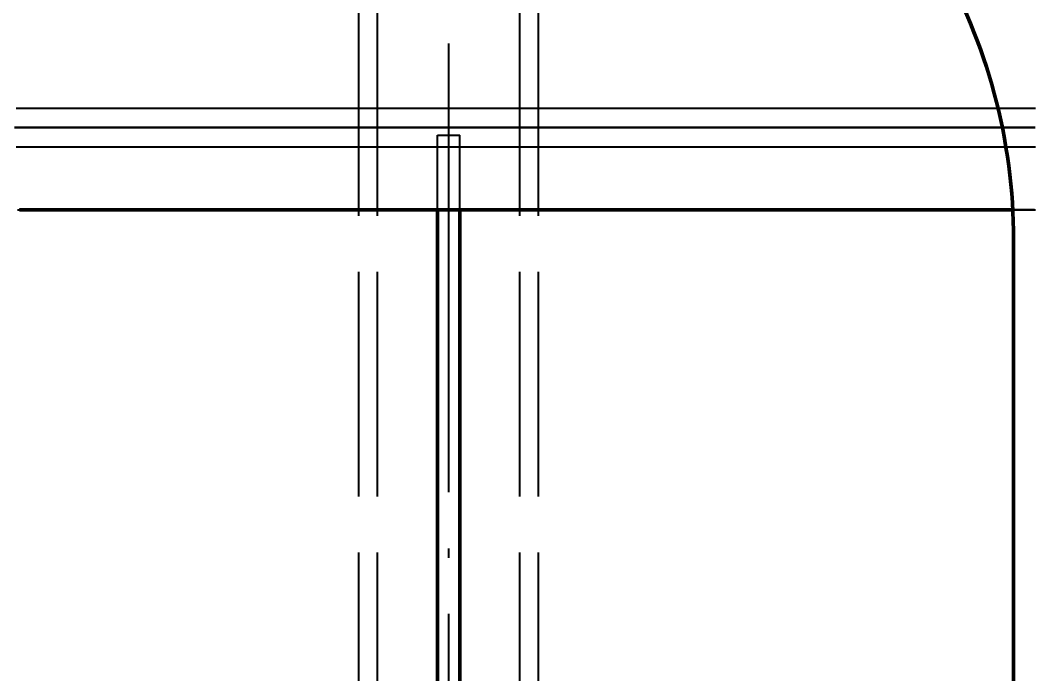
# Model space of a CAD drawing. Header units: millimetres. Extents: x 0 to 594, y 0 to 420.
# Drawn here: x 81.57 to 95.08, y 330.2 to 338.93 of the extents above; entities that cross this region are included whole.
import ezdxf

# ---------------------------------------------------------------- set-up
doc = ezdxf.new("R2010")
doc.units = ezdxf.units.MM
doc.linetypes.add('ISO02-TRAZOS', pattern=[3.75, 3, -0.75])
doc.linetypes.add('ISO04-TRAZO-PUNTO', pattern=[7.625, 6, -0.75, 0.125, -0.75])
for name, color, linetype, lineweight in [('01-VISIBLE', 7, 'CONTINUOUS', 50), ('02-OCULTA', 4, 'ISO02-TRAZOS', 25), ('03-EJE', 1, 'ISO04-TRAZO-PUNTO', 25), ('04-COTA', 3, 'CONTINUOUS', 25)]:
    doc.layers.add(name, color=color, linetype=linetype, lineweight=lineweight)
doc.styles.add('ISO3098', font='isocpeur.ttf')
doc.dimstyles.new('FLAMA-ISO', dxfattribs={"dimtxt": 3.5, "dimasz": 3, "dimexe": 2, "dimexo": 1, "dimgap": 1, "dimtad": 1, "dimdec": 1, "dimtxsty": 'ISO3098', "dimcen": 2.5, "dimclrd": 3, "dimclre": 3, "dimclrt": 3, "dimazin": 3, "dimtfac": 1, "dimtmove": 0, "dimatfit": 3, "dimlwd": 25, "dimlwe": 25})

msp = doc.modelspace()

# ---------------------------------------------------------------- linework, layer by layer
at = {"layer": '01-VISIBLE'}
for p, q in [((87.15, 319.74), (87.15, 336.4)), ((87.45, 319.74), (87.45, 336.4)), ((94.85, 336), (94.85, 319.74))]:
    msp.add_line(p, q, dxfattribs=at)
msp.add_lwpolyline([(81.564, 336.4), (81.614, 336.4), (81.664, 336.4), (81.714, 336.4), (81.764, 336.4), (81.815, 336.4), (81.865, 336.4), (81.915, 336.4), (81.965, 336.4), (82.015, 336.4), (82.065, 336.4), (82.115, 336.4), (82.165, 336.4), (82.215, 336.4), (82.265, 336.4), (82.315, 336.4), (82.366, 336.4), (82.416, 336.4), (82.466, 336.4), (82.516, 336.4), (82.566, 336.4), (82.616, 336.4), (82.666, 336.4), (82.716, 336.4), (82.766, 336.4), (82.816, 336.4), (82.867, 336.4), (82.917, 336.4), (82.967, 336.4), (83.017, 336.4), (83.067, 336.4), (83.117, 336.4), (83.167, 336.4), (83.217, 336.4), (83.267, 336.4), (83.317, 336.4), (83.367, 336.4), (83.418, 336.4), (83.468, 336.4), (83.518, 336.4), (83.568, 336.4), (83.618, 336.4), (83.668, 336.4), (83.718, 336.4), (83.768, 336.4), (83.818, 336.4), (83.868, 336.4), (83.919, 336.4), (83.969, 336.4), (84.019, 336.4), (84.069, 336.4), (84.119, 336.4), (84.169, 336.4), (84.219, 336.4), (84.269, 336.4), (84.319, 336.4), (84.369, 336.4), (84.419, 336.4), (84.47, 336.4), (84.52, 336.4), (84.57, 336.4), (84.62, 336.4), (84.67, 336.4), (84.72, 336.4), (84.77, 336.4), (84.82, 336.4), (84.87, 336.4), (84.92, 336.4), (84.971, 336.4), (85.021, 336.4), (85.071, 336.4), (85.121, 336.4), (85.171, 336.4), (85.221, 336.4), (85.271, 336.4), (85.321, 336.4), (85.371, 336.4), (85.421, 336.4), (85.472, 336.4), (85.522, 336.4), (85.572, 336.4), (85.622, 336.4), (85.672, 336.4), (85.722, 336.4), (85.772, 336.4), (85.822, 336.4), (85.872, 336.4), (85.922, 336.4), (85.972, 336.4), (86.023, 336.4), (86.073, 336.4), (86.123, 336.4), (86.173, 336.4), (86.223, 336.4), (86.273, 336.4), (86.323, 336.4), (86.373, 336.4), (86.423, 336.4), (86.473, 336.4), (86.524, 336.4), (86.574, 336.4), (86.624, 336.4), (86.674, 336.4), (86.724, 336.4), (86.774, 336.4), (86.824, 336.4), (86.874, 336.4), (86.924, 336.4), (86.974, 336.4), (87.024, 336.4), (87.075, 336.4), (87.125, 336.4), (87.175, 336.4), (87.225, 336.4), (87.275, 336.4), (87.325, 336.4), (87.375, 336.4), (87.425, 336.4), (87.475, 336.4), (87.525, 336.4), (87.576, 336.4), (87.626, 336.4), (87.676, 336.4), (87.726, 336.4), (87.776, 336.4), (87.826, 336.4), (87.876, 336.4), (87.926, 336.4), (87.976, 336.4), (88.026, 336.4), (88.076, 336.4), (88.127, 336.4), (88.177, 336.4), (88.227, 336.4), (88.277, 336.4), (88.327, 336.4), (88.377, 336.4), (88.427, 336.4), (88.477, 336.4), (88.527, 336.4), (88.577, 336.4), (88.628, 336.4), (88.678, 336.4), (88.728, 336.4), (88.778, 336.4), (88.828, 336.4), (88.878, 336.4), (88.928, 336.4), (88.978, 336.4), (89.028, 336.4), (89.078, 336.4), (89.128, 336.4), (89.179, 336.4), (89.229, 336.4), (89.279, 336.4), (89.329, 336.4), (89.379, 336.4), (89.429, 336.4), (89.479, 336.4), (89.529, 336.4), (89.579, 336.4), (89.629, 336.4), (89.68, 336.4), (89.73, 336.4), (89.78, 336.4), (89.83, 336.4), (89.88, 336.4), (89.93, 336.4), (89.98, 336.4), (90.03, 336.4), (90.08, 336.4), (90.13, 336.4), (90.181, 336.4), (90.231, 336.4), (90.281, 336.4), (90.331, 336.4), (90.381, 336.4), (90.431, 336.4), (90.481, 336.4), (90.531, 336.4), (90.581, 336.4), (90.631, 336.4), (90.681, 336.4), (90.732, 336.4), (90.782, 336.4), (90.832, 336.4), (90.882, 336.4), (90.932, 336.4), (90.982, 336.4), (91.032, 336.4), (91.082, 336.4), (91.132, 336.4), (91.182, 336.4), (91.233, 336.4), (91.283, 336.4), (91.333, 336.4), (91.383, 336.4), (91.433, 336.4), (91.483, 336.4), (91.533, 336.4), (91.583, 336.4), (91.633, 336.4), (91.683, 336.4), (91.733, 336.4), (91.784, 336.4), (91.834, 336.4), (91.884, 336.4), (91.934, 336.4), (91.984, 336.4), (92.034, 336.4), (92.084, 336.4), (92.134, 336.4), (92.184, 336.4), (92.234, 336.4), (92.285, 336.4), (92.335, 336.4), (92.385, 336.4), (92.435, 336.4), (92.485, 336.4), (92.535, 336.4), (92.585, 336.4), (92.635, 336.4), (92.685, 336.4), (92.735, 336.4), (92.785, 336.4), (92.836, 336.4), (92.886, 336.4), (92.936, 336.4), (92.986, 336.4), (93.036, 336.4), (93.086, 336.4), (93.136, 336.4), (93.186, 336.4), (93.236, 336.4), (93.286, 336.4), (93.337, 336.4), (93.387, 336.4), (93.437, 336.4), (93.487, 336.4), (93.537, 336.4), (93.587, 336.4), (93.637, 336.4), (93.687, 336.4), (93.737, 336.4), (93.787, 336.4), (93.837, 336.4), (93.888, 336.4), (93.938, 336.4), (93.988, 336.4), (94.038, 336.4), (94.088, 336.4), (94.138, 336.4), (94.188, 336.4), (94.238, 336.4), (94.288, 336.4), (94.338, 336.4), (94.389, 336.4), (94.439, 336.4), (94.489, 336.4), (94.539, 336.4), (94.589, 336.4), (94.639, 336.4), (94.689, 336.4), (94.739, 336.4), (94.789, 336.4), (94.839, 336.4)], dxfattribs=at)
msp.add_arc((87.3, 336), 7.55, 0, 30.0438, dxfattribs=at)
at = {"layer": '02-OCULTA'}
for p, q in [((86.1, 276.32), (86.1, 349.747)), ((86.35, 276.32), (86.35, 349.747)), ((88.25, 276.32), (88.25, 349.747)), ((88.5, 276.32), (88.5, 349.747)), ((87.15, 337.4), (87.45, 337.4)), ((87.15, 336.4), (87.15, 337.4)), ((87.45, 336.4), (87.45, 337.4)), ((87.15, 284.256), (87.15, 337.244)), ((87.45, 284.256), (87.45, 337.244))]:
    msp.add_line(p, q, dxfattribs=at)
for points in [[(95.141, 337.756), (95.062, 337.756), (94.982, 337.756), (94.903, 337.756), (94.824, 337.756), (94.745, 337.756), (94.666, 337.756), (94.586, 337.756), (94.507, 337.756), (94.428, 337.756), (94.349, 337.756), (94.27, 337.756), (94.19, 337.756), (94.111, 337.756), (94.032, 337.756), (93.953, 337.756), (93.874, 337.756), (93.794, 337.756), (93.715, 337.756), (93.636, 337.756), (93.557, 337.756), (93.478, 337.756), (93.398, 337.756), (93.319, 337.756), (93.24, 337.756), (93.161, 337.756), (93.082, 337.756), (93.002, 337.756), (92.923, 337.756), (92.844, 337.756), (92.765, 337.756), (92.686, 337.756), (92.606, 337.756), (92.527, 337.756), (92.448, 337.756), (92.369, 337.756), (92.29, 337.756), (92.21, 337.756), (92.131, 337.756), (92.052, 337.756), (91.973, 337.756), (91.894, 337.756), (91.814, 337.756), (91.735, 337.756), (91.656, 337.756), (91.577, 337.756), (91.498, 337.756), (91.418, 337.756), (91.339, 337.756), (91.26, 337.756), (91.181, 337.756), (91.102, 337.756), (91.022, 337.756), (90.943, 337.756), (90.864, 337.756), (90.785, 337.756), (90.706, 337.756), (90.626, 337.756), (90.547, 337.756), (90.468, 337.756), (90.389, 337.756), (90.31, 337.756), (90.23, 337.756), (90.151, 337.756), (90.072, 337.756), (89.993, 337.756), (89.914, 337.756), (89.834, 337.756), (89.755, 337.756), (89.676, 337.756), (89.597, 337.756), (89.518, 337.756), (89.438, 337.756), (89.359, 337.756), (89.28, 337.756), (89.201, 337.756), (89.122, 337.756), (89.042, 337.756), (88.963, 337.756), (88.884, 337.756), (88.805, 337.756), (88.726, 337.756), (88.646, 337.756), (88.567, 337.756), (88.488, 337.756), (88.409, 337.756), (88.33, 337.756), (88.25, 337.756), (88.171, 337.756), (88.092, 337.756), (88.013, 337.756), (87.934, 337.756), (87.854, 337.756), (87.775, 337.756), (87.696, 337.756), (87.617, 337.756), (87.538, 337.756), (87.458, 337.756), (87.379, 337.756), (87.3, 337.756), (87.221, 337.756), (87.142, 337.756), (87.062, 337.756), (86.983, 337.756), (86.904, 337.756), (86.825, 337.756), (86.746, 337.756), (86.666, 337.756), (86.587, 337.756), (86.508, 337.756), (86.429, 337.756), (86.35, 337.756), (86.27, 337.756), (86.191, 337.756), (86.112, 337.756), (86.033, 337.756), (85.954, 337.756), (85.874, 337.756), (85.795, 337.756), (85.716, 337.756), (85.637, 337.756), (85.558, 337.756), (85.478, 337.756), (85.399, 337.756), (85.32, 337.756), (85.241, 337.756), (85.162, 337.756), (85.082, 337.756), (85.003, 337.756), (84.924, 337.756), (84.845, 337.756), (84.766, 337.756), (84.686, 337.756), (84.607, 337.756), (84.528, 337.756), (84.449, 337.756), (84.37, 337.756), (84.29, 337.756), (84.211, 337.756), (84.132, 337.756), (84.053, 337.756), (83.974, 337.756), (83.894, 337.756), (83.815, 337.756), (83.736, 337.756), (83.657, 337.756), (83.578, 337.756), (83.498, 337.756), (83.419, 337.756), (83.34, 337.756), (83.261, 337.756), (83.182, 337.756), (83.102, 337.756), (83.023, 337.756), (82.944, 337.756), (82.865, 337.756), (82.786, 337.756), (82.706, 337.756), (82.627, 337.756), (82.548, 337.756), (82.469, 337.756), (82.39, 337.756), (82.31, 337.756), (82.231, 337.756), (82.152, 337.756), (82.073, 337.756), (81.994, 337.756), (81.914, 337.756), (81.835, 337.756), (81.756, 337.756), (81.677, 337.756), (81.598, 337.756), (81.518, 337.756)], [(95.141, 337.756), (95.062, 337.756), (94.982, 337.756), (94.903, 337.756), (94.824, 337.756), (94.745, 337.756), (94.666, 337.756), (94.586, 337.756), (94.507, 337.756), (94.428, 337.756), (94.349, 337.756), (94.27, 337.756), (94.19, 337.756), (94.111, 337.756), (94.032, 337.756), (93.953, 337.756), (93.874, 337.756), (93.794, 337.756), (93.715, 337.756), (93.636, 337.756), (93.557, 337.756), (93.478, 337.756), (93.398, 337.756), (93.319, 337.756), (93.24, 337.756), (93.161, 337.756), (93.082, 337.756), (93.002, 337.756), (92.923, 337.756), (92.844, 337.756), (92.765, 337.756), (92.686, 337.756), (92.606, 337.756), (92.527, 337.756), (92.448, 337.756), (92.369, 337.756), (92.29, 337.756), (92.21, 337.756), (92.131, 337.756), (92.052, 337.756), (91.973, 337.756), (91.894, 337.756), (91.814, 337.756), (91.735, 337.756), (91.656, 337.756), (91.577, 337.756), (91.498, 337.756), (91.418, 337.756), (91.339, 337.756), (91.26, 337.756), (91.181, 337.756), (91.102, 337.756), (91.022, 337.756), (90.943, 337.756), (90.864, 337.756), (90.785, 337.756), (90.706, 337.756), (90.626, 337.756), (90.547, 337.756), (90.468, 337.756), (90.389, 337.756), (90.31, 337.756), (90.23, 337.756), (90.151, 337.756), (90.072, 337.756), (89.993, 337.756), (89.914, 337.756), (89.834, 337.756), (89.755, 337.756), (89.676, 337.756), (89.597, 337.756), (89.518, 337.756), (89.438, 337.756), (89.359, 337.756), (89.28, 337.756), (89.201, 337.756), (89.122, 337.756), (89.042, 337.756), (88.963, 337.756), (88.884, 337.756), (88.805, 337.756), (88.726, 337.756), (88.646, 337.756), (88.567, 337.756), (88.488, 337.756), (88.409, 337.756), (88.33, 337.756), (88.25, 337.756), (88.171, 337.756), (88.092, 337.756), (88.013, 337.756), (87.934, 337.756), (87.854, 337.756), (87.775, 337.756), (87.696, 337.756), (87.617, 337.756), (87.538, 337.756), (87.458, 337.756), (87.379, 337.756), (87.3, 337.756), (87.221, 337.756), (87.142, 337.756), (87.062, 337.756), (86.983, 337.756), (86.904, 337.756), (86.825, 337.756), (86.746, 337.756), (86.666, 337.756), (86.587, 337.756), (86.508, 337.756), (86.429, 337.756), (86.35, 337.756), (86.27, 337.756), (86.191, 337.756), (86.112, 337.756), (86.033, 337.756), (85.954, 337.756), (85.874, 337.756), (85.795, 337.756), (85.716, 337.756), (85.637, 337.756), (85.558, 337.756), (85.478, 337.756), (85.399, 337.756), (85.32, 337.756), (85.241, 337.756), (85.162, 337.756), (85.082, 337.756), (85.003, 337.756), (84.924, 337.756), (84.845, 337.756), (84.766, 337.756), (84.686, 337.756), (84.607, 337.756), (84.528, 337.756), (84.449, 337.756), (84.37, 337.756), (84.29, 337.756), (84.211, 337.756), (84.132, 337.756), (84.053, 337.756), (83.974, 337.756), (83.894, 337.756), (83.815, 337.756), (83.736, 337.756), (83.657, 337.756), (83.578, 337.756), (83.498, 337.756), (83.419, 337.756), (83.34, 337.756), (83.261, 337.756), (83.182, 337.756), (83.102, 337.756), (83.023, 337.756), (82.944, 337.756), (82.865, 337.756), (82.786, 337.756), (82.706, 337.756), (82.627, 337.756), (82.548, 337.756), (82.469, 337.756), (82.39, 337.756), (82.31, 337.756), (82.231, 337.756), (82.152, 337.756), (82.073, 337.756), (81.994, 337.756), (81.914, 337.756), (81.835, 337.756), (81.756, 337.756), (81.677, 337.756), (81.598, 337.756), (81.518, 337.756)], [(95.14, 337.5), (95.062, 337.5), (94.983, 337.5), (94.905, 337.5), (94.826, 337.5), (94.748, 337.5), (94.67, 337.5), (94.591, 337.5), (94.513, 337.5), (94.434, 337.5), (94.356, 337.5), (94.278, 337.5), (94.199, 337.5), (94.121, 337.5), (94.042, 337.5), (93.964, 337.5), (93.886, 337.5), (93.807, 337.5), (93.729, 337.5), (93.65, 337.5), (93.572, 337.5), (93.494, 337.5), (93.415, 337.5), (93.337, 337.5), (93.258, 337.5), (93.18, 337.5), (93.102, 337.5), (93.023, 337.5), (92.945, 337.5), (92.866, 337.5), (92.788, 337.5), (92.71, 337.5), (92.631, 337.5), (92.553, 337.5), (92.474, 337.5), (92.396, 337.5), (92.318, 337.5), (92.239, 337.5), (92.161, 337.5), (92.082, 337.5), (92.004, 337.5), (91.926, 337.5), (91.847, 337.5), (91.769, 337.5), (91.69, 337.5), (91.612, 337.5), (91.534, 337.5), (91.455, 337.5), (91.377, 337.5), (91.298, 337.5), (91.22, 337.5), (91.142, 337.5), (91.063, 337.5), (90.985, 337.5), (90.906, 337.5), (90.828, 337.5), (90.75, 337.5), (90.671, 337.5), (90.593, 337.5), (90.514, 337.5), (90.436, 337.5), (90.358, 337.5), (90.279, 337.5), (90.201, 337.5), (90.122, 337.5), (90.044, 337.5), (89.966, 337.5), (89.887, 337.5), (89.809, 337.5), (89.73, 337.5), (89.652, 337.5), (89.574, 337.5), (89.495, 337.5), (89.417, 337.5), (89.338, 337.5), (89.26, 337.5), (89.182, 337.5), (89.103, 337.5), (89.025, 337.5), (88.946, 337.5), (88.868, 337.5), (88.79, 337.5), (88.711, 337.5), (88.633, 337.5), (88.554, 337.5), (88.476, 337.5), (88.398, 337.5), (88.319, 337.5), (88.241, 337.5), (88.162, 337.5), (88.084, 337.5), (88.006, 337.5), (87.927, 337.5), (87.849, 337.5), (87.77, 337.5), (87.692, 337.5), (87.614, 337.5), (87.535, 337.5), (87.457, 337.5), (87.378, 337.5), (87.3, 337.5), (87.222, 337.5), (87.143, 337.5), (87.065, 337.5), (86.986, 337.5), (86.908, 337.5), (86.83, 337.5), (86.751, 337.5), (86.673, 337.5), (86.594, 337.5), (86.516, 337.5), (86.438, 337.5), (86.359, 337.5), (86.281, 337.5), (86.202, 337.5), (86.124, 337.5), (86.046, 337.5), (85.967, 337.5), (85.889, 337.5), (85.81, 337.5), (85.732, 337.5), (85.654, 337.5), (85.575, 337.5), (85.497, 337.5), (85.418, 337.5), (85.34, 337.5), (85.262, 337.5), (85.183, 337.5), (85.105, 337.5), (85.026, 337.5), (84.948, 337.5), (84.87, 337.5), (84.791, 337.5), (84.713, 337.5), (84.634, 337.5), (84.556, 337.5), (84.478, 337.5), (84.399, 337.5), (84.321, 337.5), (84.242, 337.5), (84.164, 337.5), (84.086, 337.5), (84.007, 337.5), (83.929, 337.5), (83.85, 337.5), (83.772, 337.5), (83.694, 337.5), (83.615, 337.5), (83.537, 337.5), (83.458, 337.5), (83.38, 337.5), (83.302, 337.5), (83.223, 337.5), (83.145, 337.5), (83.066, 337.5), (82.988, 337.5), (82.91, 337.5), (82.831, 337.5), (82.753, 337.5), (82.674, 337.5), (82.596, 337.5), (82.518, 337.5), (82.439, 337.5), (82.361, 337.5), (82.282, 337.5), (82.204, 337.5), (82.126, 337.5), (82.047, 337.5), (81.969, 337.5), (81.89, 337.5), (81.812, 337.5), (81.734, 337.5), (81.655, 337.5), (81.577, 337.5), (81.498, 337.5)], [(81.498, 337.5), (81.577, 337.5), (81.655, 337.5), (81.734, 337.5), (81.812, 337.5), (81.89, 337.5), (81.969, 337.5), (82.047, 337.5), (82.126, 337.5), (82.204, 337.5), (82.282, 337.5), (82.361, 337.5), (82.439, 337.5), (82.518, 337.5), (82.596, 337.5), (82.674, 337.5), (82.753, 337.5), (82.831, 337.5), (82.91, 337.5), (82.988, 337.5), (83.066, 337.5), (83.145, 337.5), (83.223, 337.5), (83.302, 337.5), (83.38, 337.5), (83.458, 337.5), (83.537, 337.5), (83.615, 337.5), (83.694, 337.5), (83.772, 337.5), (83.85, 337.5), (83.929, 337.5), (84.007, 337.5), (84.086, 337.5), (84.164, 337.5), (84.242, 337.5), (84.321, 337.5), (84.399, 337.5), (84.478, 337.5), (84.556, 337.5), (84.634, 337.5), (84.713, 337.5), (84.791, 337.5), (84.87, 337.5), (84.948, 337.5), (85.026, 337.5), (85.105, 337.5), (85.183, 337.5), (85.262, 337.5), (85.34, 337.5), (85.418, 337.5), (85.497, 337.5), (85.575, 337.5), (85.654, 337.5), (85.732, 337.5), (85.81, 337.5), (85.889, 337.5), (85.967, 337.5), (86.046, 337.5), (86.124, 337.5), (86.202, 337.5), (86.281, 337.5), (86.359, 337.5), (86.438, 337.5), (86.516, 337.5), (86.594, 337.5), (86.673, 337.5), (86.751, 337.5), (86.83, 337.5), (86.908, 337.5), (86.986, 337.5), (87.065, 337.5), (87.143, 337.5), (87.222, 337.5), (87.3, 337.5), (87.378, 337.5), (87.457, 337.5), (87.535, 337.5), (87.614, 337.5), (87.692, 337.5), (87.77, 337.5), (87.849, 337.5), (87.927, 337.5), (88.006, 337.5), (88.084, 337.5), (88.162, 337.5), (88.241, 337.5), (88.319, 337.5), (88.398, 337.5), (88.476, 337.5), (88.554, 337.5), (88.633, 337.5), (88.711, 337.5), (88.79, 337.5), (88.868, 337.5), (88.946, 337.5), (89.025, 337.5), (89.103, 337.5), (89.182, 337.5), (89.26, 337.5), (89.338, 337.5), (89.417, 337.5), (89.495, 337.5), (89.574, 337.5), (89.652, 337.5), (89.73, 337.5), (89.809, 337.5), (89.887, 337.5), (89.966, 337.5), (90.044, 337.5), (90.122, 337.5), (90.201, 337.5), (90.279, 337.5), (90.358, 337.5), (90.436, 337.5), (90.514, 337.5), (90.593, 337.5), (90.671, 337.5), (90.75, 337.5), (90.828, 337.5), (90.906, 337.5), (90.985, 337.5), (91.063, 337.5), (91.142, 337.5), (91.22, 337.5), (91.298, 337.5), (91.377, 337.5), (91.455, 337.5), (91.534, 337.5), (91.612, 337.5), (91.69, 337.5), (91.769, 337.5), (91.847, 337.5), (91.926, 337.5), (92.004, 337.5), (92.082, 337.5), (92.161, 337.5), (92.239, 337.5), (92.318, 337.5), (92.396, 337.5), (92.474, 337.5), (92.553, 337.5), (92.631, 337.5), (92.71, 337.5), (92.788, 337.5), (92.866, 337.5), (92.945, 337.5), (93.023, 337.5), (93.102, 337.5), (93.18, 337.5), (93.258, 337.5), (93.337, 337.5), (93.415, 337.5), (93.494, 337.5), (93.572, 337.5), (93.65, 337.5), (93.729, 337.5), (93.807, 337.5), (93.886, 337.5), (93.964, 337.5), (94.042, 337.5), (94.121, 337.5), (94.199, 337.5), (94.278, 337.5), (94.356, 337.5), (94.434, 337.5), (94.513, 337.5), (94.591, 337.5), (94.67, 337.5), (94.748, 337.5), (94.826, 337.5), (94.905, 337.5), (94.983, 337.5), (95.062, 337.5), (95.14, 337.5)], [(95.14, 337.5), (95.062, 337.5), (94.983, 337.5), (94.905, 337.5), (94.826, 337.5), (94.748, 337.5), (94.67, 337.5), (94.591, 337.5), (94.513, 337.5), (94.434, 337.5), (94.356, 337.5), (94.278, 337.5), (94.199, 337.5), (94.121, 337.5), (94.042, 337.5), (93.964, 337.5), (93.886, 337.5), (93.807, 337.5), (93.729, 337.5), (93.65, 337.5), (93.572, 337.5), (93.494, 337.5), (93.415, 337.5), (93.337, 337.5), (93.258, 337.5), (93.18, 337.5), (93.102, 337.5), (93.023, 337.5), (92.945, 337.5), (92.866, 337.5), (92.788, 337.5), (92.71, 337.5), (92.631, 337.5), (92.553, 337.5), (92.474, 337.5), (92.396, 337.5), (92.318, 337.5), (92.239, 337.5), (92.161, 337.5), (92.082, 337.5), (92.004, 337.5), (91.926, 337.5), (91.847, 337.5), (91.769, 337.5), (91.69, 337.5), (91.612, 337.5), (91.534, 337.5), (91.455, 337.5), (91.377, 337.5), (91.298, 337.5), (91.22, 337.5), (91.142, 337.5), (91.063, 337.5), (90.985, 337.5), (90.906, 337.5), (90.828, 337.5), (90.75, 337.5), (90.671, 337.5), (90.593, 337.5), (90.514, 337.5), (90.436, 337.5), (90.358, 337.5), (90.279, 337.5), (90.201, 337.5), (90.122, 337.5), (90.044, 337.5), (89.966, 337.5), (89.887, 337.5), (89.809, 337.5), (89.73, 337.5), (89.652, 337.5), (89.574, 337.5), (89.495, 337.5), (89.417, 337.5), (89.338, 337.5), (89.26, 337.5), (89.182, 337.5), (89.103, 337.5), (89.025, 337.5), (88.946, 337.5), (88.868, 337.5), (88.79, 337.5), (88.711, 337.5), (88.633, 337.5), (88.554, 337.5), (88.476, 337.5), (88.398, 337.5), (88.319, 337.5), (88.241, 337.5), (88.162, 337.5), (88.084, 337.5), (88.006, 337.5), (87.927, 337.5), (87.849, 337.5), (87.77, 337.5), (87.692, 337.5), (87.614, 337.5), (87.535, 337.5), (87.457, 337.5), (87.378, 337.5), (87.3, 337.5), (87.222, 337.5), (87.143, 337.5), (87.065, 337.5), (86.986, 337.5), (86.908, 337.5), (86.83, 337.5), (86.751, 337.5), (86.673, 337.5), (86.594, 337.5), (86.516, 337.5), (86.438, 337.5), (86.359, 337.5), (86.281, 337.5), (86.202, 337.5), (86.124, 337.5), (86.046, 337.5), (85.967, 337.5), (85.889, 337.5), (85.81, 337.5), (85.732, 337.5), (85.654, 337.5), (85.575, 337.5), (85.497, 337.5), (85.418, 337.5), (85.34, 337.5), (85.262, 337.5), (85.183, 337.5), (85.105, 337.5), (85.026, 337.5), (84.948, 337.5), (84.87, 337.5), (84.791, 337.5), (84.713, 337.5), (84.634, 337.5), (84.556, 337.5), (84.478, 337.5), (84.399, 337.5), (84.321, 337.5), (84.242, 337.5), (84.164, 337.5), (84.086, 337.5), (84.007, 337.5), (83.929, 337.5), (83.85, 337.5), (83.772, 337.5), (83.694, 337.5), (83.615, 337.5), (83.537, 337.5), (83.458, 337.5), (83.38, 337.5), (83.302, 337.5), (83.223, 337.5), (83.145, 337.5), (83.066, 337.5), (82.988, 337.5), (82.91, 337.5), (82.831, 337.5), (82.753, 337.5), (82.674, 337.5), (82.596, 337.5), (82.518, 337.5), (82.439, 337.5), (82.361, 337.5), (82.282, 337.5), (82.204, 337.5), (82.126, 337.5), (82.047, 337.5), (81.969, 337.5), (81.89, 337.5), (81.812, 337.5), (81.734, 337.5), (81.655, 337.5), (81.577, 337.5), (81.498, 337.5)], [(81.498, 337.5), (81.577, 337.5), (81.655, 337.5), (81.734, 337.5), (81.812, 337.5), (81.89, 337.5), (81.969, 337.5), (82.047, 337.5), (82.126, 337.5), (82.204, 337.5), (82.282, 337.5), (82.361, 337.5), (82.439, 337.5), (82.518, 337.5), (82.596, 337.5), (82.674, 337.5), (82.753, 337.5), (82.831, 337.5), (82.91, 337.5), (82.988, 337.5), (83.066, 337.5), (83.145, 337.5), (83.223, 337.5), (83.302, 337.5), (83.38, 337.5), (83.458, 337.5), (83.537, 337.5), (83.615, 337.5), (83.694, 337.5), (83.772, 337.5), (83.85, 337.5), (83.929, 337.5), (84.007, 337.5), (84.086, 337.5), (84.164, 337.5), (84.242, 337.5), (84.321, 337.5), (84.399, 337.5), (84.478, 337.5), (84.556, 337.5), (84.634, 337.5), (84.713, 337.5), (84.791, 337.5), (84.87, 337.5), (84.948, 337.5), (85.026, 337.5), (85.105, 337.5), (85.183, 337.5), (85.262, 337.5), (85.34, 337.5), (85.418, 337.5), (85.497, 337.5), (85.575, 337.5), (85.654, 337.5), (85.732, 337.5), (85.81, 337.5), (85.889, 337.5), (85.967, 337.5), (86.046, 337.5), (86.124, 337.5), (86.202, 337.5), (86.281, 337.5), (86.359, 337.5), (86.438, 337.5), (86.516, 337.5), (86.594, 337.5), (86.673, 337.5), (86.751, 337.5), (86.83, 337.5), (86.908, 337.5), (86.986, 337.5), (87.065, 337.5), (87.143, 337.5), (87.222, 337.5), (87.3, 337.5), (87.378, 337.5), (87.457, 337.5), (87.535, 337.5), (87.614, 337.5), (87.692, 337.5), (87.77, 337.5), (87.849, 337.5), (87.927, 337.5), (88.006, 337.5), (88.084, 337.5), (88.162, 337.5), (88.241, 337.5), (88.319, 337.5), (88.398, 337.5), (88.476, 337.5), (88.554, 337.5), (88.633, 337.5), (88.711, 337.5), (88.79, 337.5), (88.868, 337.5), (88.946, 337.5), (89.025, 337.5), (89.103, 337.5), (89.182, 337.5), (89.26, 337.5), (89.338, 337.5), (89.417, 337.5), (89.495, 337.5), (89.574, 337.5), (89.652, 337.5), (89.73, 337.5), (89.809, 337.5), (89.887, 337.5), (89.966, 337.5), (90.044, 337.5), (90.122, 337.5), (90.201, 337.5), (90.279, 337.5), (90.358, 337.5), (90.436, 337.5), (90.514, 337.5), (90.593, 337.5), (90.671, 337.5), (90.75, 337.5), (90.828, 337.5), (90.906, 337.5), (90.985, 337.5), (91.063, 337.5), (91.142, 337.5), (91.22, 337.5), (91.298, 337.5), (91.377, 337.5), (91.455, 337.5), (91.534, 337.5), (91.612, 337.5), (91.69, 337.5), (91.769, 337.5), (91.847, 337.5), (91.926, 337.5), (92.004, 337.5), (92.082, 337.5), (92.161, 337.5), (92.239, 337.5), (92.318, 337.5), (92.396, 337.5), (92.474, 337.5), (92.553, 337.5), (92.631, 337.5), (92.71, 337.5), (92.788, 337.5), (92.866, 337.5), (92.945, 337.5), (93.023, 337.5), (93.102, 337.5), (93.18, 337.5), (93.258, 337.5), (93.337, 337.5), (93.415, 337.5), (93.494, 337.5), (93.572, 337.5), (93.65, 337.5), (93.729, 337.5), (93.807, 337.5), (93.886, 337.5), (93.964, 337.5), (94.042, 337.5), (94.121, 337.5), (94.199, 337.5), (94.278, 337.5), (94.356, 337.5), (94.434, 337.5), (94.513, 337.5), (94.591, 337.5), (94.67, 337.5), (94.748, 337.5), (94.826, 337.5), (94.905, 337.5), (94.983, 337.5), (95.062, 337.5), (95.14, 337.5)], [(95.14, 337.5), (95.06, 337.5), (94.98, 337.5), (94.9, 337.5), (94.82, 337.5), (94.74, 337.5), (94.66, 337.5), (94.58, 337.5), (94.5, 337.5), (94.42, 337.5), (94.34, 337.5), (94.26, 337.5), (94.18, 337.5), (94.1, 337.5), (94.02, 337.5), (93.94, 337.5), (93.86, 337.5), (93.78, 337.5), (93.7, 337.5), (93.62, 337.5), (93.54, 337.5), (93.46, 337.5), (93.38, 337.5), (93.3, 337.5), (93.22, 337.5), (93.14, 337.5), (93.06, 337.5), (92.98, 337.5), (92.9, 337.5), (92.82, 337.5), (92.74, 337.5), (92.66, 337.5), (92.58, 337.5), (92.5, 337.5), (92.42, 337.5), (92.34, 337.5), (92.26, 337.5), (92.18, 337.5), (92.1, 337.5), (92.02, 337.5), (91.94, 337.5), (91.86, 337.5), (91.78, 337.5), (91.7, 337.5), (91.62, 337.5), (91.54, 337.5), (91.46, 337.5), (91.38, 337.5), (91.3, 337.5), (91.22, 337.5), (91.14, 337.5), (91.06, 337.5), (90.98, 337.5), (90.9, 337.5), (90.82, 337.5), (90.74, 337.5), (90.66, 337.5), (90.58, 337.5), (90.5, 337.5), (90.42, 337.5), (90.34, 337.5), (90.26, 337.5), (90.18, 337.5), (90.1, 337.5), (90.02, 337.5), (89.94, 337.5), (89.86, 337.5), (89.78, 337.5), (89.7, 337.5), (89.62, 337.5), (89.54, 337.5), (89.46, 337.5), (89.38, 337.5), (89.3, 337.5), (89.22, 337.5), (89.14, 337.5), (89.06, 337.5), (88.98, 337.5), (88.9, 337.5), (88.82, 337.5), (88.74, 337.5), (88.66, 337.5), (88.58, 337.5), (88.5, 337.5), (88.42, 337.5), (88.34, 337.5), (88.26, 337.5), (88.18, 337.5), (88.1, 337.5), (88.02, 337.5), (87.94, 337.5), (87.86, 337.5), (87.78, 337.5), (87.7, 337.5), (87.62, 337.5), (87.54, 337.5), (87.46, 337.5), (87.38, 337.5), (87.3, 337.5), (87.22, 337.5), (87.14, 337.5), (87.06, 337.5), (86.98, 337.5), (86.9, 337.5), (86.82, 337.5), (86.74, 337.5), (86.66, 337.5), (86.58, 337.5), (86.5, 337.5), (86.42, 337.5), (86.34, 337.5), (86.26, 337.5), (86.18, 337.5), (86.1, 337.5), (86.02, 337.5), (85.94, 337.5), (85.86, 337.5), (85.78, 337.5), (85.7, 337.5), (85.62, 337.5), (85.54, 337.5), (85.46, 337.5), (85.38, 337.5), (85.3, 337.5), (85.22, 337.5), (85.14, 337.5), (85.06, 337.5), (84.98, 337.5), (84.9, 337.5), (84.82, 337.5), (84.74, 337.5), (84.66, 337.5), (84.58, 337.5), (84.5, 337.5), (84.42, 337.5), (84.34, 337.5), (84.26, 337.5), (84.18, 337.5), (84.1, 337.5), (84.02, 337.5), (83.94, 337.5), (83.86, 337.5), (83.78, 337.5), (83.7, 337.5), (83.62, 337.5), (83.54, 337.5), (83.46, 337.5), (83.38, 337.5), (83.3, 337.5), (83.22, 337.5), (83.14, 337.5), (83.06, 337.5), (82.98, 337.5), (82.9, 337.5), (82.82, 337.5), (82.74, 337.5), (82.66, 337.5), (82.58, 337.5), (82.5, 337.5), (82.42, 337.5), (82.34, 337.5), (82.26, 337.5), (82.18, 337.5), (82.1, 337.5), (82.02, 337.5), (81.94, 337.5), (81.86, 337.5), (81.78, 337.5), (81.7, 337.5), (81.62, 337.5), (81.54, 337.5)], [(81.54, 337.5), (81.62, 337.5), (81.7, 337.5), (81.78, 337.5), (81.86, 337.5), (81.94, 337.5), (82.02, 337.5), (82.1, 337.5), (82.18, 337.5), (82.26, 337.5), (82.34, 337.5), (82.42, 337.5), (82.5, 337.5), (82.58, 337.5), (82.66, 337.5), (82.74, 337.5), (82.82, 337.5), (82.9, 337.5), (82.98, 337.5), (83.06, 337.5), (83.14, 337.5), (83.22, 337.5), (83.3, 337.5), (83.38, 337.5), (83.46, 337.5), (83.54, 337.5), (83.62, 337.5), (83.7, 337.5), (83.78, 337.5), (83.86, 337.5), (83.94, 337.5), (84.02, 337.5), (84.1, 337.5), (84.18, 337.5), (84.26, 337.5), (84.34, 337.5), (84.42, 337.5), (84.5, 337.5), (84.58, 337.5), (84.66, 337.5), (84.74, 337.5), (84.82, 337.5), (84.9, 337.5), (84.98, 337.5), (85.06, 337.5), (85.14, 337.5), (85.22, 337.5), (85.3, 337.5), (85.38, 337.5), (85.46, 337.5), (85.54, 337.5), (85.62, 337.5), (85.7, 337.5), (85.78, 337.5), (85.86, 337.5), (85.94, 337.5), (86.02, 337.5), (86.1, 337.5), (86.18, 337.5), (86.26, 337.5), (86.34, 337.5), (86.42, 337.5), (86.5, 337.5), (86.58, 337.5), (86.66, 337.5), (86.74, 337.5), (86.82, 337.5), (86.9, 337.5), (86.98, 337.5), (87.06, 337.5), (87.14, 337.5), (87.22, 337.5), (87.3, 337.5), (87.38, 337.5), (87.46, 337.5), (87.54, 337.5), (87.62, 337.5), (87.7, 337.5), (87.78, 337.5), (87.86, 337.5), (87.94, 337.5), (88.02, 337.5), (88.1, 337.5), (88.18, 337.5), (88.26, 337.5), (88.34, 337.5), (88.42, 337.5), (88.5, 337.5), (88.58, 337.5), (88.66, 337.5), (88.74, 337.5), (88.82, 337.5), (88.9, 337.5), (88.98, 337.5), (89.06, 337.5), (89.14, 337.5), (89.22, 337.5), (89.3, 337.5), (89.38, 337.5), (89.46, 337.5), (89.54, 337.5), (89.62, 337.5), (89.7, 337.5), (89.78, 337.5), (89.86, 337.5), (89.94, 337.5), (90.02, 337.5), (90.1, 337.5), (90.18, 337.5), (90.26, 337.5), (90.34, 337.5), (90.42, 337.5), (90.5, 337.5), (90.58, 337.5), (90.66, 337.5), (90.74, 337.5), (90.82, 337.5), (90.9, 337.5), (90.98, 337.5), (91.06, 337.5), (91.14, 337.5), (91.22, 337.5), (91.3, 337.5), (91.38, 337.5), (91.46, 337.5), (91.54, 337.5), (91.62, 337.5), (91.7, 337.5), (91.78, 337.5), (91.86, 337.5), (91.94, 337.5), (92.02, 337.5), (92.1, 337.5), (92.18, 337.5), (92.26, 337.5), (92.34, 337.5), (92.42, 337.5), (92.5, 337.5), (92.58, 337.5), (92.66, 337.5), (92.74, 337.5), (92.82, 337.5), (92.9, 337.5), (92.98, 337.5), (93.06, 337.5), (93.14, 337.5), (93.22, 337.5), (93.3, 337.5), (93.38, 337.5), (93.46, 337.5), (93.54, 337.5), (93.62, 337.5), (93.7, 337.5), (93.78, 337.5), (93.86, 337.5), (93.94, 337.5), (94.02, 337.5), (94.1, 337.5), (94.18, 337.5), (94.26, 337.5), (94.34, 337.5), (94.42, 337.5), (94.5, 337.5), (94.58, 337.5), (94.66, 337.5), (94.74, 337.5), (94.82, 337.5), (94.9, 337.5), (94.98, 337.5), (95.06, 337.5), (95.14, 337.5)], [(95.14, 337.5), (95.06, 337.5), (94.98, 337.5), (94.9, 337.5), (94.82, 337.5), (94.74, 337.5), (94.66, 337.5), (94.58, 337.5), (94.5, 337.5), (94.42, 337.5), (94.34, 337.5), (94.26, 337.5), (94.18, 337.5), (94.1, 337.5), (94.02, 337.5), (93.94, 337.5), (93.86, 337.5), (93.78, 337.5), (93.7, 337.5), (93.62, 337.5), (93.54, 337.5), (93.46, 337.5), (93.38, 337.5), (93.3, 337.5), (93.22, 337.5), (93.14, 337.5), (93.06, 337.5), (92.98, 337.5), (92.9, 337.5), (92.82, 337.5), (92.74, 337.5), (92.66, 337.5), (92.58, 337.5), (92.5, 337.5), (92.42, 337.5), (92.34, 337.5), (92.26, 337.5), (92.18, 337.5), (92.1, 337.5), (92.02, 337.5), (91.94, 337.5), (91.86, 337.5), (91.78, 337.5), (91.7, 337.5), (91.62, 337.5), (91.54, 337.5), (91.46, 337.5), (91.38, 337.5), (91.3, 337.5), (91.22, 337.5), (91.14, 337.5), (91.06, 337.5), (90.98, 337.5), (90.9, 337.5), (90.82, 337.5), (90.74, 337.5), (90.66, 337.5), (90.58, 337.5), (90.5, 337.5), (90.42, 337.5), (90.34, 337.5), (90.26, 337.5), (90.18, 337.5), (90.1, 337.5), (90.02, 337.5), (89.94, 337.5), (89.86, 337.5), (89.78, 337.5), (89.7, 337.5), (89.62, 337.5), (89.54, 337.5), (89.46, 337.5), (89.38, 337.5), (89.3, 337.5), (89.22, 337.5), (89.14, 337.5), (89.06, 337.5), (88.98, 337.5), (88.9, 337.5), (88.82, 337.5), (88.74, 337.5), (88.66, 337.5), (88.58, 337.5), (88.5, 337.5), (88.42, 337.5), (88.34, 337.5), (88.26, 337.5), (88.18, 337.5), (88.1, 337.5), (88.02, 337.5), (87.94, 337.5), (87.86, 337.5), (87.78, 337.5), (87.7, 337.5), (87.62, 337.5), (87.54, 337.5), (87.46, 337.5), (87.38, 337.5), (87.3, 337.5), (87.22, 337.5), (87.14, 337.5), (87.06, 337.5), (86.98, 337.5), (86.9, 337.5), (86.82, 337.5), (86.74, 337.5), (86.66, 337.5), (86.58, 337.5), (86.5, 337.5), (86.42, 337.5), (86.34, 337.5), (86.26, 337.5), (86.18, 337.5), (86.1, 337.5), (86.02, 337.5), (85.94, 337.5), (85.86, 337.5), (85.78, 337.5), (85.7, 337.5), (85.62, 337.5), (85.54, 337.5), (85.46, 337.5), (85.38, 337.5), (85.3, 337.5), (85.22, 337.5), (85.14, 337.5), (85.06, 337.5), (84.98, 337.5), (84.9, 337.5), (84.82, 337.5), (84.74, 337.5), (84.66, 337.5), (84.58, 337.5), (84.5, 337.5), (84.42, 337.5), (84.34, 337.5), (84.26, 337.5), (84.18, 337.5), (84.1, 337.5), (84.02, 337.5), (83.94, 337.5), (83.86, 337.5), (83.78, 337.5), (83.7, 337.5), (83.62, 337.5), (83.54, 337.5), (83.46, 337.5), (83.38, 337.5), (83.3, 337.5), (83.22, 337.5), (83.14, 337.5), (83.06, 337.5), (82.98, 337.5), (82.9, 337.5), (82.82, 337.5), (82.74, 337.5), (82.66, 337.5), (82.58, 337.5), (82.5, 337.5), (82.42, 337.5), (82.34, 337.5), (82.26, 337.5), (82.18, 337.5), (82.1, 337.5), (82.02, 337.5), (81.94, 337.5), (81.86, 337.5), (81.78, 337.5), (81.7, 337.5), (81.62, 337.5), (81.54, 337.5)], [(81.54, 337.5), (81.62, 337.5), (81.7, 337.5), (81.78, 337.5), (81.86, 337.5), (81.94, 337.5), (82.02, 337.5), (82.1, 337.5), (82.18, 337.5), (82.26, 337.5), (82.34, 337.5), (82.42, 337.5), (82.5, 337.5), (82.58, 337.5), (82.66, 337.5), (82.74, 337.5), (82.82, 337.5), (82.9, 337.5), (82.98, 337.5), (83.06, 337.5), (83.14, 337.5), (83.22, 337.5), (83.3, 337.5), (83.38, 337.5), (83.46, 337.5), (83.54, 337.5), (83.62, 337.5), (83.7, 337.5), (83.78, 337.5), (83.86, 337.5), (83.94, 337.5), (84.02, 337.5), (84.1, 337.5), (84.18, 337.5), (84.26, 337.5), (84.34, 337.5), (84.42, 337.5), (84.5, 337.5), (84.58, 337.5), (84.66, 337.5), (84.74, 337.5), (84.82, 337.5), (84.9, 337.5), (84.98, 337.5), (85.06, 337.5), (85.14, 337.5), (85.22, 337.5), (85.3, 337.5), (85.38, 337.5), (85.46, 337.5), (85.54, 337.5), (85.62, 337.5), (85.7, 337.5), (85.78, 337.5), (85.86, 337.5), (85.94, 337.5), (86.02, 337.5), (86.1, 337.5), (86.18, 337.5), (86.26, 337.5), (86.34, 337.5), (86.42, 337.5), (86.5, 337.5), (86.58, 337.5), (86.66, 337.5), (86.74, 337.5), (86.82, 337.5), (86.9, 337.5), (86.98, 337.5), (87.06, 337.5), (87.14, 337.5), (87.22, 337.5), (87.3, 337.5), (87.38, 337.5), (87.46, 337.5), (87.54, 337.5), (87.62, 337.5), (87.7, 337.5), (87.78, 337.5), (87.86, 337.5), (87.94, 337.5), (88.02, 337.5), (88.1, 337.5), (88.18, 337.5), (88.26, 337.5), (88.34, 337.5), (88.42, 337.5), (88.5, 337.5), (88.58, 337.5), (88.66, 337.5), (88.74, 337.5), (88.82, 337.5), (88.9, 337.5), (88.98, 337.5), (89.06, 337.5), (89.14, 337.5), (89.22, 337.5), (89.3, 337.5), (89.38, 337.5), (89.46, 337.5), (89.54, 337.5), (89.62, 337.5), (89.7, 337.5), (89.78, 337.5), (89.86, 337.5), (89.94, 337.5), (90.02, 337.5), (90.1, 337.5), (90.18, 337.5), (90.26, 337.5), (90.34, 337.5), (90.42, 337.5), (90.5, 337.5), (90.58, 337.5), (90.66, 337.5), (90.74, 337.5), (90.82, 337.5), (90.9, 337.5), (90.98, 337.5), (91.06, 337.5), (91.14, 337.5), (91.22, 337.5), (91.3, 337.5), (91.38, 337.5), (91.46, 337.5), (91.54, 337.5), (91.62, 337.5), (91.7, 337.5), (91.78, 337.5), (91.86, 337.5), (91.94, 337.5), (92.02, 337.5), (92.1, 337.5), (92.18, 337.5), (92.26, 337.5), (92.34, 337.5), (92.42, 337.5), (92.5, 337.5), (92.58, 337.5), (92.66, 337.5), (92.74, 337.5), (92.82, 337.5), (92.9, 337.5), (92.98, 337.5), (93.06, 337.5), (93.14, 337.5), (93.22, 337.5), (93.3, 337.5), (93.38, 337.5), (93.46, 337.5), (93.54, 337.5), (93.62, 337.5), (93.7, 337.5), (93.78, 337.5), (93.86, 337.5), (93.94, 337.5), (94.02, 337.5), (94.1, 337.5), (94.18, 337.5), (94.26, 337.5), (94.34, 337.5), (94.42, 337.5), (94.5, 337.5), (94.58, 337.5), (94.66, 337.5), (94.74, 337.5), (94.82, 337.5), (94.9, 337.5), (94.98, 337.5), (95.06, 337.5), (95.14, 337.5)], [(87.15, 337.4), (87.2, 337.4), (87.25, 337.4), (87.3, 337.4), (87.35, 337.4), (87.4, 337.4), (87.45, 337.4)], [(87.15, 337.244), (87.15, 337.27), (87.15, 337.296), (87.15, 337.322), (87.15, 337.348), (87.15, 337.374), (87.15, 337.4)], [(87.45, 337.244), (87.45, 337.27), (87.45, 337.296), (87.45, 337.322), (87.45, 337.348), (87.45, 337.374), (87.45, 337.4)], [(81.518, 337.244), (81.598, 337.244), (81.677, 337.244), (81.756, 337.244), (81.835, 337.244), (81.914, 337.244), (81.994, 337.244), (82.073, 337.244), (82.152, 337.244), (82.231, 337.244), (82.31, 337.244), (82.39, 337.244), (82.469, 337.244), (82.548, 337.244), (82.627, 337.244), (82.706, 337.244), (82.786, 337.244), (82.865, 337.244), (82.944, 337.244), (83.023, 337.244), (83.102, 337.244), (83.182, 337.244), (83.261, 337.244), (83.34, 337.244), (83.419, 337.244), (83.498, 337.244), (83.578, 337.244), (83.657, 337.244), (83.736, 337.244), (83.815, 337.244), (83.894, 337.244), (83.974, 337.244), (84.053, 337.244), (84.132, 337.244), (84.211, 337.244), (84.29, 337.244), (84.37, 337.244), (84.449, 337.244), (84.528, 337.244), (84.607, 337.244), (84.686, 337.244), (84.766, 337.244), (84.845, 337.244), (84.924, 337.244), (85.003, 337.244), (85.082, 337.244), (85.162, 337.244), (85.241, 337.244), (85.32, 337.244), (85.399, 337.244), (85.478, 337.244), (85.558, 337.244), (85.637, 337.244), (85.716, 337.244), (85.795, 337.244), (85.874, 337.244), (85.954, 337.244), (86.033, 337.244), (86.112, 337.244), (86.191, 337.244), (86.27, 337.244), (86.35, 337.244), (86.429, 337.244), (86.508, 337.244), (86.587, 337.244), (86.666, 337.244), (86.746, 337.244), (86.825, 337.244), (86.904, 337.244), (86.983, 337.244), (87.062, 337.244), (87.142, 337.244), (87.221, 337.244), (87.3, 337.244), (87.379, 337.244), (87.458, 337.244), (87.538, 337.244), (87.617, 337.244), (87.696, 337.244), (87.775, 337.244), (87.854, 337.244), (87.934, 337.244), (88.013, 337.244), (88.092, 337.244), (88.171, 337.244), (88.25, 337.244), (88.33, 337.244), (88.409, 337.244), (88.488, 337.244), (88.567, 337.244), (88.646, 337.244), (88.726, 337.244), (88.805, 337.244), (88.884, 337.244), (88.963, 337.244), (89.042, 337.244), (89.122, 337.244), (89.201, 337.244), (89.28, 337.244), (89.359, 337.244), (89.438, 337.244), (89.518, 337.244), (89.597, 337.244), (89.676, 337.244), (89.755, 337.244), (89.834, 337.244), (89.914, 337.244), (89.993, 337.244), (90.072, 337.244), (90.151, 337.244), (90.23, 337.244), (90.31, 337.244), (90.389, 337.244), (90.468, 337.244), (90.547, 337.244), (90.626, 337.244), (90.706, 337.244), (90.785, 337.244), (90.864, 337.244), (90.943, 337.244), (91.022, 337.244), (91.102, 337.244), (91.181, 337.244), (91.26, 337.244), (91.339, 337.244), (91.418, 337.244), (91.498, 337.244), (91.577, 337.244), (91.656, 337.244), (91.735, 337.244), (91.814, 337.244), (91.894, 337.244), (91.973, 337.244), (92.052, 337.244), (92.131, 337.244), (92.21, 337.244), (92.29, 337.244), (92.369, 337.244), (92.448, 337.244), (92.527, 337.244), (92.606, 337.244), (92.686, 337.244), (92.765, 337.244), (92.844, 337.244), (92.923, 337.244), (93.002, 337.244), (93.082, 337.244), (93.161, 337.244), (93.24, 337.244), (93.319, 337.244), (93.398, 337.244), (93.478, 337.244), (93.557, 337.244), (93.636, 337.244), (93.715, 337.244), (93.794, 337.244), (93.874, 337.244), (93.953, 337.244), (94.032, 337.244), (94.111, 337.244), (94.19, 337.244), (94.27, 337.244), (94.349, 337.244), (94.428, 337.244), (94.507, 337.244), (94.586, 337.244), (94.666, 337.244), (94.745, 337.244), (94.824, 337.244), (94.903, 337.244), (94.982, 337.244), (95.062, 337.244), (95.141, 337.244)], [(81.518, 337.244), (81.598, 337.244), (81.677, 337.244), (81.756, 337.244), (81.835, 337.244), (81.914, 337.244), (81.994, 337.244), (82.073, 337.244), (82.152, 337.244), (82.231, 337.244), (82.31, 337.244), (82.39, 337.244), (82.469, 337.244), (82.548, 337.244), (82.627, 337.244), (82.706, 337.244), (82.786, 337.244), (82.865, 337.244), (82.944, 337.244), (83.023, 337.244), (83.102, 337.244), (83.182, 337.244), (83.261, 337.244), (83.34, 337.244), (83.419, 337.244), (83.498, 337.244), (83.578, 337.244), (83.657, 337.244), (83.736, 337.244), (83.815, 337.244), (83.894, 337.244), (83.974, 337.244), (84.053, 337.244), (84.132, 337.244), (84.211, 337.244), (84.29, 337.244), (84.37, 337.244), (84.449, 337.244), (84.528, 337.244), (84.607, 337.244), (84.686, 337.244), (84.766, 337.244), (84.845, 337.244), (84.924, 337.244), (85.003, 337.244), (85.082, 337.244), (85.162, 337.244), (85.241, 337.244), (85.32, 337.244), (85.399, 337.244), (85.478, 337.244), (85.558, 337.244), (85.637, 337.244), (85.716, 337.244), (85.795, 337.244), (85.874, 337.244), (85.954, 337.244), (86.033, 337.244), (86.112, 337.244), (86.191, 337.244), (86.27, 337.244), (86.35, 337.244), (86.429, 337.244), (86.508, 337.244), (86.587, 337.244), (86.666, 337.244), (86.746, 337.244), (86.825, 337.244), (86.904, 337.244), (86.983, 337.244), (87.062, 337.244), (87.142, 337.244), (87.221, 337.244), (87.3, 337.244), (87.379, 337.244), (87.458, 337.244), (87.538, 337.244), (87.617, 337.244), (87.696, 337.244), (87.775, 337.244), (87.854, 337.244), (87.934, 337.244), (88.013, 337.244), (88.092, 337.244), (88.171, 337.244), (88.25, 337.244), (88.33, 337.244), (88.409, 337.244), (88.488, 337.244), (88.567, 337.244), (88.646, 337.244), (88.726, 337.244), (88.805, 337.244), (88.884, 337.244), (88.963, 337.244), (89.042, 337.244), (89.122, 337.244), (89.201, 337.244), (89.28, 337.244), (89.359, 337.244), (89.438, 337.244), (89.518, 337.244), (89.597, 337.244), (89.676, 337.244), (89.755, 337.244), (89.834, 337.244), (89.914, 337.244), (89.993, 337.244), (90.072, 337.244), (90.151, 337.244), (90.23, 337.244), (90.31, 337.244), (90.389, 337.244), (90.468, 337.244), (90.547, 337.244), (90.626, 337.244), (90.706, 337.244), (90.785, 337.244), (90.864, 337.244), (90.943, 337.244), (91.022, 337.244), (91.102, 337.244), (91.181, 337.244), (91.26, 337.244), (91.339, 337.244), (91.418, 337.244), (91.498, 337.244), (91.577, 337.244), (91.656, 337.244), (91.735, 337.244), (91.814, 337.244), (91.894, 337.244), (91.973, 337.244), (92.052, 337.244), (92.131, 337.244), (92.21, 337.244), (92.29, 337.244), (92.369, 337.244), (92.448, 337.244), (92.527, 337.244), (92.606, 337.244), (92.686, 337.244), (92.765, 337.244), (92.844, 337.244), (92.923, 337.244), (93.002, 337.244), (93.082, 337.244), (93.161, 337.244), (93.24, 337.244), (93.319, 337.244), (93.398, 337.244), (93.478, 337.244), (93.557, 337.244), (93.636, 337.244), (93.715, 337.244), (93.794, 337.244), (93.874, 337.244), (93.953, 337.244), (94.032, 337.244), (94.111, 337.244), (94.19, 337.244), (94.27, 337.244), (94.349, 337.244), (94.428, 337.244), (94.507, 337.244), (94.586, 337.244), (94.666, 337.244), (94.745, 337.244), (94.824, 337.244), (94.903, 337.244), (94.982, 337.244), (95.062, 337.244), (95.141, 337.244)], [(87.15, 337.244), (87.2, 337.244), (87.25, 337.244), (87.3, 337.244), (87.35, 337.244), (87.4, 337.244), (87.45, 337.244)], [(81.536, 336.4), (81.616, 336.4), (81.697, 336.4), (81.777, 336.4), (81.857, 336.4), (81.937, 336.4), (82.017, 336.4), (82.097, 336.4), (82.177, 336.4), (82.257, 336.4), (82.337, 336.4), (82.417, 336.4), (82.497, 336.4), (82.577, 336.4), (82.657, 336.4), (82.737, 336.4), (82.817, 336.4), (82.897, 336.4), (82.977, 336.4), (83.057, 336.4), (83.137, 336.4), (83.217, 336.4), (83.297, 336.4), (83.378, 336.4), (83.458, 336.4), (83.538, 336.4), (83.618, 336.4), (83.698, 336.4), (83.778, 336.4), (83.858, 336.4), (83.938, 336.4), (84.018, 336.4), (84.098, 336.4), (84.178, 336.4), (84.258, 336.4), (84.338, 336.4), (84.418, 336.4), (84.498, 336.4), (84.578, 336.4), (84.658, 336.4), (84.738, 336.4), (84.818, 336.4), (84.898, 336.4), (84.979, 336.4), (85.059, 336.4), (85.139, 336.4), (85.219, 336.4), (85.299, 336.4), (85.379, 336.4), (85.459, 336.4), (85.539, 336.4), (85.619, 336.4), (85.699, 336.4), (85.779, 336.4), (85.859, 336.4), (85.939, 336.4), (86.019, 336.4), (86.099, 336.4), (86.179, 336.4), (86.259, 336.4), (86.339, 336.4), (86.419, 336.4), (86.499, 336.4), (86.58, 336.4), (86.66, 336.4), (86.74, 336.4), (86.82, 336.4), (86.9, 336.4), (86.98, 336.4), (87.06, 336.4), (87.14, 336.4), (87.22, 336.4), (87.3, 336.4), (87.38, 336.4), (87.46, 336.4), (87.54, 336.4), (87.62, 336.4), (87.7, 336.4), (87.78, 336.4), (87.86, 336.4), (87.94, 336.4), (88.02, 336.4), (88.1, 336.4), (88.181, 336.4), (88.261, 336.4), (88.341, 336.4), (88.421, 336.4), (88.501, 336.4), (88.581, 336.4), (88.661, 336.4), (88.741, 336.4), (88.821, 336.4), (88.901, 336.4), (88.981, 336.4), (89.061, 336.4), (89.141, 336.4), (89.221, 336.4), (89.301, 336.4), (89.381, 336.4), (89.461, 336.4), (89.541, 336.4), (89.621, 336.4), (89.701, 336.4), (89.782, 336.4), (89.862, 336.4), (89.942, 336.4), (90.022, 336.4), (90.102, 336.4), (90.182, 336.4), (90.262, 336.4), (90.342, 336.4), (90.422, 336.4), (90.502, 336.4), (90.582, 336.4), (90.662, 336.4), (90.742, 336.4), (90.822, 336.4), (90.902, 336.4), (90.982, 336.4), (91.062, 336.4), (91.142, 336.4), (91.222, 336.4), (91.302, 336.4), (91.383, 336.4), (91.463, 336.4), (91.543, 336.4), (91.623, 336.4), (91.703, 336.4), (91.783, 336.4), (91.863, 336.4), (91.943, 336.4), (92.023, 336.4), (92.103, 336.4), (92.183, 336.4), (92.263, 336.4), (92.343, 336.4), (92.423, 336.4), (92.503, 336.4), (92.583, 336.4), (92.663, 336.4), (92.743, 336.4), (92.823, 336.4), (92.903, 336.4), (92.984, 336.4), (93.064, 336.4), (93.144, 336.4), (93.224, 336.4), (93.304, 336.4), (93.384, 336.4), (93.464, 336.4), (93.544, 336.4), (93.624, 336.4), (93.704, 336.4), (93.784, 336.4), (93.864, 336.4), (93.944, 336.4), (94.024, 336.4), (94.104, 336.4), (94.184, 336.4), (94.264, 336.4), (94.344, 336.4), (94.424, 336.4), (94.505, 336.4), (94.585, 336.4), (94.665, 336.4), (94.745, 336.4), (94.825, 336.4), (94.905, 336.4), (94.985, 336.4), (95.065, 336.4), (95.145, 336.4)], [(95.13, 336.4), (95.065, 336.4), (94.999, 336.4), (94.934, 336.4), (94.869, 336.4), (94.804, 336.4), (94.738, 336.4), (94.673, 336.4), (94.608, 336.4), (94.543, 336.4), (94.477, 336.4), (94.412, 336.4), (94.347, 336.4), (94.282, 336.4), (94.216, 336.4), (94.151, 336.4), (94.086, 336.4), (94.021, 336.4), (93.955, 336.4), (93.89, 336.4), (93.825, 336.4), (93.76, 336.4), (93.694, 336.4), (93.629, 336.4), (93.564, 336.4), (93.499, 336.4), (93.433, 336.4), (93.368, 336.4), (93.303, 336.4), (93.238, 336.4), (93.172, 336.4), (93.107, 336.4), (93.042, 336.4), (92.977, 336.4), (92.911, 336.4), (92.846, 336.4), (92.781, 336.4), (92.716, 336.4), (92.65, 336.4), (92.585, 336.4), (92.52, 336.4), (92.455, 336.4), (92.389, 336.4), (92.324, 336.4), (92.259, 336.4), (92.194, 336.4), (92.128, 336.4), (92.063, 336.4), (91.998, 336.4), (91.933, 336.4), (91.867, 336.4), (91.802, 336.4), (91.737, 336.4), (91.672, 336.4), (91.606, 336.4), (91.541, 336.4), (91.476, 336.4), (91.411, 336.4), (91.345, 336.4), (91.28, 336.4), (91.215, 336.4), (91.15, 336.4), (91.084, 336.4), (91.019, 336.4), (90.954, 336.4), (90.889, 336.4), (90.823, 336.4), (90.758, 336.4), (90.693, 336.4), (90.628, 336.4), (90.562, 336.4), (90.497, 336.4), (90.432, 336.4), (90.367, 336.4), (90.301, 336.4), (90.236, 336.4), (90.171, 336.4), (90.106, 336.4), (90.04, 336.4), (89.975, 336.4), (89.91, 336.4), (89.845, 336.4), (89.779, 336.4), (89.714, 336.4), (89.649, 336.4), (89.584, 336.4), (89.518, 336.4), (89.453, 336.4), (89.388, 336.4), (89.323, 336.4), (89.257, 336.4), (89.192, 336.4), (89.127, 336.4), (89.062, 336.4), (88.996, 336.4), (88.931, 336.4), (88.866, 336.4), (88.801, 336.4), (88.735, 336.4), (88.67, 336.4), (88.605, 336.4), (88.54, 336.4), (88.474, 336.4), (88.409, 336.4), (88.344, 336.4), (88.279, 336.4), (88.213, 336.4), (88.148, 336.4), (88.083, 336.4), (88.018, 336.4), (87.952, 336.4), (87.887, 336.4), (87.822, 336.4), (87.757, 336.4), (87.691, 336.4), (87.626, 336.4), (87.561, 336.4), (87.496, 336.4), (87.43, 336.4), (87.365, 336.4), (87.3, 336.4), (87.235, 336.4), (87.169, 336.4), (87.104, 336.4), (87.039, 336.4), (86.974, 336.4), (86.908, 336.4), (86.843, 336.4), (86.778, 336.4), (86.713, 336.4), (86.647, 336.4), (86.582, 336.4), (86.517, 336.4), (86.452, 336.4), (86.386, 336.4), (86.321, 336.4), (86.256, 336.4), (86.191, 336.4), (86.125, 336.4), (86.06, 336.4), (85.995, 336.4), (85.93, 336.4), (85.864, 336.4), (85.799, 336.4), (85.734, 336.4), (85.669, 336.4), (85.603, 336.4), (85.538, 336.4), (85.473, 336.4), (85.408, 336.4), (85.342, 336.4), (85.277, 336.4), (85.212, 336.4), (85.147, 336.4), (85.081, 336.4), (85.016, 336.4), (84.951, 336.4), (84.886, 336.4), (84.82, 336.4), (84.755, 336.4), (84.69, 336.4), (84.625, 336.4), (84.559, 336.4), (84.494, 336.4), (84.429, 336.4), (84.364, 336.4), (84.298, 336.4), (84.233, 336.4), (84.168, 336.4), (84.103, 336.4), (84.037, 336.4), (83.972, 336.4), (83.907, 336.4), (83.842, 336.4), (83.776, 336.4), (83.711, 336.4), (83.646, 336.4), (83.581, 336.4), (83.515, 336.4), (83.45, 336.4), (83.385, 336.4), (83.32, 336.4), (83.254, 336.4), (83.189, 336.4), (83.124, 336.4), (83.059, 336.4), (82.993, 336.4), (82.928, 336.4), (82.863, 336.4), (82.798, 336.4), (82.732, 336.4), (82.667, 336.4), (82.602, 336.4), (82.537, 336.4), (82.471, 336.4), (82.406, 336.4), (82.341, 336.4), (82.276, 336.4), (82.21, 336.4), (82.145, 336.4), (82.08, 336.4), (82.015, 336.4), (81.949, 336.4), (81.884, 336.4), (81.819, 336.4), (81.754, 336.4), (81.688, 336.4), (81.623, 336.4), (81.558, 336.4)], [(95.13, 336.4), (95.065, 336.4), (94.999, 336.4), (94.934, 336.4), (94.869, 336.4), (94.804, 336.4), (94.738, 336.4), (94.673, 336.4), (94.608, 336.4), (94.543, 336.4), (94.477, 336.4), (94.412, 336.4), (94.347, 336.4), (94.282, 336.4), (94.216, 336.4), (94.151, 336.4), (94.086, 336.4), (94.021, 336.4), (93.955, 336.4), (93.89, 336.4), (93.825, 336.4), (93.76, 336.4), (93.694, 336.4), (93.629, 336.4), (93.564, 336.4), (93.499, 336.4), (93.433, 336.4), (93.368, 336.4), (93.303, 336.4), (93.238, 336.4), (93.172, 336.4), (93.107, 336.4), (93.042, 336.4), (92.977, 336.4), (92.911, 336.4), (92.846, 336.4), (92.781, 336.4), (92.716, 336.4), (92.65, 336.4), (92.585, 336.4), (92.52, 336.4), (92.455, 336.4), (92.389, 336.4), (92.324, 336.4), (92.259, 336.4), (92.194, 336.4), (92.128, 336.4), (92.063, 336.4), (91.998, 336.4), (91.933, 336.4), (91.867, 336.4), (91.802, 336.4), (91.737, 336.4), (91.672, 336.4), (91.606, 336.4), (91.541, 336.4), (91.476, 336.4), (91.411, 336.4), (91.345, 336.4), (91.28, 336.4), (91.215, 336.4), (91.15, 336.4), (91.084, 336.4), (91.019, 336.4), (90.954, 336.4), (90.889, 336.4), (90.823, 336.4), (90.758, 336.4), (90.693, 336.4), (90.628, 336.4), (90.562, 336.4), (90.497, 336.4), (90.432, 336.4), (90.367, 336.4), (90.301, 336.4), (90.236, 336.4), (90.171, 336.4), (90.106, 336.4), (90.04, 336.4), (89.975, 336.4), (89.91, 336.4), (89.845, 336.4), (89.779, 336.4), (89.714, 336.4), (89.649, 336.4), (89.584, 336.4), (89.518, 336.4), (89.453, 336.4), (89.388, 336.4), (89.323, 336.4), (89.257, 336.4), (89.192, 336.4), (89.127, 336.4), (89.062, 336.4), (88.996, 336.4), (88.931, 336.4), (88.866, 336.4), (88.801, 336.4), (88.735, 336.4), (88.67, 336.4), (88.605, 336.4), (88.54, 336.4), (88.474, 336.4), (88.409, 336.4), (88.344, 336.4), (88.279, 336.4), (88.213, 336.4), (88.148, 336.4), (88.083, 336.4), (88.018, 336.4), (87.952, 336.4), (87.887, 336.4), (87.822, 336.4), (87.757, 336.4), (87.691, 336.4), (87.626, 336.4), (87.561, 336.4), (87.496, 336.4), (87.43, 336.4), (87.365, 336.4), (87.3, 336.4), (87.235, 336.4), (87.169, 336.4), (87.104, 336.4), (87.039, 336.4), (86.974, 336.4), (86.908, 336.4), (86.843, 336.4), (86.778, 336.4), (86.713, 336.4), (86.647, 336.4), (86.582, 336.4), (86.517, 336.4), (86.452, 336.4), (86.386, 336.4), (86.321, 336.4), (86.256, 336.4), (86.191, 336.4), (86.125, 336.4), (86.06, 336.4), (85.995, 336.4), (85.93, 336.4), (85.864, 336.4), (85.799, 336.4), (85.734, 336.4), (85.669, 336.4), (85.603, 336.4), (85.538, 336.4), (85.473, 336.4), (85.408, 336.4), (85.342, 336.4), (85.277, 336.4), (85.212, 336.4), (85.147, 336.4), (85.081, 336.4), (85.016, 336.4), (84.951, 336.4), (84.886, 336.4), (84.82, 336.4), (84.755, 336.4), (84.69, 336.4), (84.625, 336.4), (84.559, 336.4), (84.494, 336.4), (84.429, 336.4), (84.364, 336.4), (84.298, 336.4), (84.233, 336.4), (84.168, 336.4), (84.103, 336.4), (84.037, 336.4), (83.972, 336.4), (83.907, 336.4), (83.842, 336.4), (83.776, 336.4), (83.711, 336.4), (83.646, 336.4), (83.581, 336.4), (83.515, 336.4), (83.45, 336.4), (83.385, 336.4), (83.32, 336.4), (83.254, 336.4), (83.189, 336.4), (83.124, 336.4), (83.059, 336.4), (82.993, 336.4), (82.928, 336.4), (82.863, 336.4), (82.798, 336.4), (82.732, 336.4), (82.667, 336.4), (82.602, 336.4), (82.537, 336.4), (82.471, 336.4), (82.406, 336.4), (82.341, 336.4), (82.276, 336.4), (82.21, 336.4), (82.145, 336.4), (82.08, 336.4), (82.015, 336.4), (81.949, 336.4), (81.884, 336.4), (81.819, 336.4), (81.754, 336.4), (81.688, 336.4), (81.623, 336.4), (81.558, 336.4)], [(94.839, 336.4), (94.889, 336.4), (94.94, 336.4), (94.99, 336.4), (95.04, 336.4), (95.09, 336.4)]]:
    msp.add_lwpolyline(points, dxfattribs=at)
at = {"layer": '03-EJE'}
msp.add_line((87.3, 264), (87.3, 356.367), dxfattribs=at)

# ---------------------------------------------------------------- dimensions: what is measured, and where the dimension line sits
at = {"layer": '04-COTA'}
msp.add_linear_dim(base=(53, 269), p1=(71.3, 269), p2=(84.3, 351.367), angle=90, dimstyle='FLAMA-ISO', override={"dimlfac": 10}, dxfattribs=at).render()

doc.saveas('drawing.dxf')
